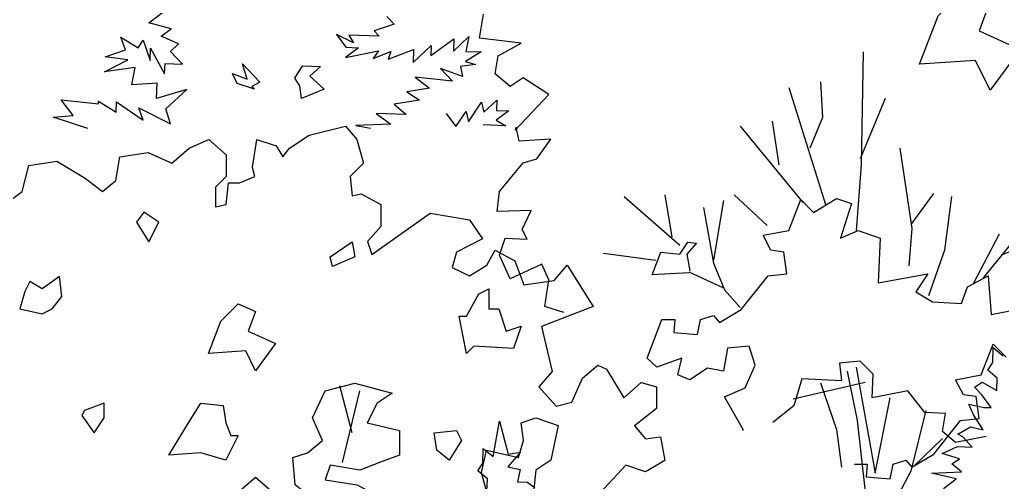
# Model space of a CAD drawing. Header units: inches. Extents: x 11.9 to 85.3, y 21.1 to 37.4.
# Drawn here: x 20.5783 to 21.0475, y 23.6924 to 23.9135 of the extents above; entities that cross this region are included whole.
import ezdxf

# ---------------------------------------------------------------- set-up
doc = ezdxf.new("R2010")
doc.units = ezdxf.units.IN
doc.header["$MEASUREMENT"] = 0
doc.layers.add('CAY', color=94, linetype='Continuous')
doc.layers.add('CAY-3', color=61, linetype='Continuous')

# ---------------------------------------------------------------- blocks, each defined once
blk = doc.blocks.new('A$C76451831')
at = {"layer": 'CAY'}
for p, q in [((2471.8, 2031.9), (2478.5, 2069.3)), ((2478.5, 2069.3), (2487.7, 2034.1)), ((2460.6, 2024.6), (2461.2, 2040.4)), ((2461.2, 2040.4), (2471.8, 2031.9)), ((2500.9, 2036.3), (2487.3, 2020.9)), ((2487.7, 2034.1), (2500.9, 2036.3)), ((2455.4, 2016.6), (2460.6, 2024.6)), ((2487.3, 2020.9), (2500.3, 2017.8)), ((2500.3, 2017.8), (2497.6, 2004.7)), ((2465.5, 2008.1), (2455.4, 2016.6)), ((2465, 1995), (2465.5, 2008.1)), ((2497.6, 2004.7), (2508, 2004.3)), ((2508, 2004.3), (2515.9, 1998.6)), ((4512, 1407.8), (4528.3, 1420.4)), ((4765.1, 1414.8), (4773, 1406.4)), ((4535.8, 1401.5), (4512, 1407.8)), ((4525.1, 1393.7), (4535.8, 1401.5)), ((4773, 1406.4), (4751.5, 1399.4)), ((4487, 1379.2), (4482, 1392.5)), ((4482, 1392.5), (4500.7, 1381.4)), ((4543.4, 1385.4), (4525.1, 1393.7)), ((4711.4, 1395.4), (4721.4, 1381.9)), ((4729.7, 1386.6), (4711.4, 1395.4)), ((4724.6, 1394.9), (4729.7, 1386.6)), ((4756.7, 1393.8), (4724.6, 1394.9)), ((4751.5, 1399.4), (4756.7, 1393.8)), ((4811.7, 1373.3), (4836.3, 1391)), ((4835.9, 1377.9), (4852.3, 1393.2)), ((4836.3, 1391), (4835.9, 1377.9)), ((4852.3, 1393.2), (4849, 1377.4)), ((4500.7, 1381.4), (4505.9, 1389.4)), ((4505.9, 1389.4), (4513.4, 1367.9)), ((4513.4, 1367.9), (4513.8, 1381)), ((4513.8, 1381), (4528.7, 1353.7)), ((4535, 1377.5), (4543.4, 1385.4)), ((4735, 1381.4), (4721, 1371)), ((4721.4, 1381.9), (4735, 1381.4)), ((4792.9, 1365.8), (4812.1, 1383.7)), ((4812.1, 1383.7), (4811.7, 1373.3)), ((4465.5, 1371.8), (4487, 1379.2)), ((4489.4, 1368.7), (4465.5, 1371.8)), ((4547.7, 1363.9), (4535, 1377.5)), ((4721, 1371), (4756.1, 1378)), ((4756.1, 1378), (4750.4, 1370)), ((4750.4, 1370), (4769.3, 1377.5)), ((4766.3, 1369.4), (4793.3, 1379.4)), ((4769.3, 1377.5), (4766.3, 1369.4)), ((4793.3, 1379.4), (4792.9, 1365.8)), ((4865.3, 1376.9), (4848.6, 1366.6)), ((4849, 1377.4), (4865.3, 1376.9)), ((4464.9, 1355.9), (4489.4, 1368.7)), ((4497.2, 1360.3), (4464.9, 1355.9)), ((4493.9, 1341.8), (4497.2, 1360.3)), ((4528.7, 1353.7), (4529.1, 1364.6)), ((4529.1, 1364.6), (4547.7, 1363.9)), ((4822.1, 1359.3), (4834.8, 1345.7)), ((4845.4, 1350.8), (4822.1, 1359.3)), ((4859.4, 1363.5), (4843.5, 1361.3)), ((4843.5, 1361.3), (4845.4, 1350.8)), ((4848.6, 1366.6), (4859.4, 1363.5)), ((4834.8, 1345.7), (4795, 1349.9)), ((4795, 1349.9), (4810.5, 1338.4)), ((4520.7, 1343.6), (4493.9, 1341.8)), ((4520.1, 1327.3), (4520.7, 1343.6)), ((4810.5, 1338.4), (4786.3, 1334.3)), ((4552.2, 1337), (4520.1, 1327.3)), ((4530.1, 1316.5), (4552.2, 1337)), ((4786.3, 1334.3), (4799.6, 1325.7)), ((4431.5, 1309.1), (4418.5, 1325.8)), ((4418.5, 1325.8), (4458.3, 1321.7)), ((4458.3, 1321.7), (4458.4, 1324.4)), ((4458.4, 1324.4), (4477, 1312.9)), ((4477, 1312.9), (4477.4, 1323.8)), ((4477.4, 1323.8), (4505.7, 1304.2)), ((4501.2, 1317.5), (4535, 1300.5)), ((4505.7, 1304.2), (4501.2, 1317.5)), ((4799.6, 1325.7), (4772.7, 1321.2)), ((4772.7, 1321.2), (4785.5, 1310.3)), ((4851.8, 1302.5), (4865.7, 1323.4)), ((4865.7, 1323.4), (4868.1, 1312.9)), ((4868.1, 1312.9), (4882.1, 1325.5)), ((4882.1, 1325.5), (4881.7, 1314.6)), ((4410.2, 1307.5), (4431.5, 1309.1)), ((4446.9, 1295.4), (4410.2, 1307.5)), ((4535, 1300.5), (4530.1, 1316.5)), ((4753.8, 1311.4), (4769.3, 1300)), ((4785.5, 1310.3), (4753.8, 1311.4)), ((4828.1, 1311.5), (4838.5, 1297.6)), ((4838.5, 1297.6), (4849.5, 1313.5)), ((4849.5, 1313.5), (4851.8, 1302.5)), ((4894.8, 1314.2), (4881.4, 1304.2)), ((4881.7, 1314.6), (4894.8, 1314.2)), ((4682.3, 1288.4), (4721.2, 1297.8)), ((4721.2, 1297.8), (4733, 1283.7)), ((4769.3, 1300), (4732.1, 1298.6)), ((4732.1, 1298.6), (4747.8, 1295.7)), ((4891.6, 1298.4), (4867.6, 1299.3)), ((4881.4, 1304.2), (4891.6, 1298.4)), ((4661.5, 1274.6), (4682.3, 1288.4)), ((4554.9, 1274.6), (4575.8, 1283.7)), ((4575.8, 1283.7), (4594.3, 1267.5)), ((4622.2, 1253.8), (4626.9, 1283.7)), ((4626.9, 1283.7), (4647.3, 1277)), ((4647.3, 1277), (4654.4, 1265.2)), ((4733, 1283.7), (4740.1, 1258.5)), ((4476.7, 1240), (4481, 1265.2)), ((4481, 1265.2), (4511.3, 1269.9)), ((4511.3, 1269.9), (4536.5, 1258.5)), ((4536.5, 1258.5), (4554.9, 1274.6)), ((4594.3, 1267.5), (4594.3, 1244.3)), ((4654.4, 1265.2), (4661.5, 1274.6)), ((4377.3, 1228.2), (4384.3, 1256.1)), ((4384.3, 1256.1), (4414.2, 1260.8)), ((4414.2, 1260.8), (4444.1, 1242.4)), ((4740.1, 1258.5), (4725.9, 1244.3)), ((4594.3, 1244.3), (4582.9, 1232.9)), ((4608.4, 1237.6), (4624.5, 1244.3)), ((4624.5, 1244.3), (4622.2, 1253.8)), ((4725.9, 1244.3), (4728.3, 1223.9)), ((4444.1, 1242.4), (4462.6, 1228.2)), ((4462.6, 1228.2), (4476.7, 1240)), ((4594.3, 1214.4), (4596.6, 1237.6)), ((4596.6, 1237.6), (4608.4, 1237.6)), ((4358.8, 1214.4), (4377.3, 1228.2)), ((4582.9, 1232.9), (4582.9, 1212.1)), ((4728.3, 1223.9), (4737.7, 1225.8)), ((4737.7, 1225.8), (4758.6, 1214.4)), ((4582.9, 1212.1), (4594.3, 1214.4)), ((4758.6, 1214.4), (4758.6, 1191.2)), ((5192.6, 1187), (5205.3, 1219.7)), ((5205.3, 1219.7), (5219, 1206)), ((5219, 1206), (5243.2, 1220.8)), ((5243.2, 1220.8), (5259.1, 1215.5)), ((5259.1, 1215.5), (5247.5, 1178.6)), ((4749.1, 1161.4), (4811.2, 1205.4)), ((4811.2, 1205.4), (4852.9, 1198.3)), ((4852.9, 1198.3), (4866.7, 1177.9)), ((4758.6, 1191.2), (4744.4, 1175.1)), ((5165.2, 1181.8), (5192.6, 1187)), ((5173.6, 1165.9), (5165.2, 1181.8)), ((5247.5, 1178.6), (5266.4, 1187)), ((5266.4, 1187), (5289.7, 1178.6)), ((4744.4, 1175.1), (4749.1, 1161.4)), ((4866.7, 1177.9), (4839.1, 1163.7)), ((5289.7, 1178.6), (5287.5, 1131.1)), ((4839.1, 1163.7), (4834.4, 1147.6)), ((4871.4, 1149.9), (4880.4, 1166.1)), ((4880.4, 1166.1), (4901.2, 1154.7)), ((5187.3, 1163.8), (5173.6, 1165.9)), ((5190.5, 1140.6), (5187.3, 1163.8)), ((4852.9, 1138.5), (4871.4, 1149.9)), ((4901.2, 1154.7), (4910.7, 1129.1)), ((4942.9, 1133.8), (4956.7, 1149.9)), ((4956.7, 1149.9), (4984.6, 1105.9)), ((4834.4, 1147.6), (4852.9, 1138.5)), ((5170.5, 1138.5), (5190.5, 1140.6)), ((5287.5, 1131.1), (5340.3, 1140.6)), ((5340.3, 1140.6), (5327.6, 1121.6)), ((4910.7, 1129.1), (4942.9, 1133.8)), ((5142, 1102.7), (5170.5, 1138.5)), ((5382.5, 1126.9), (5404.6, 1138.5)), ((5404.6, 1138.5), (5407.8, 1097.4)), ((5327.6, 1121.6), (5345.5, 1111.1)), ((5376.1, 1109), (5382.5, 1126.9)), ((5345.5, 1111.1), (5376.1, 1109)), ((4984.6, 1105.9), (4929.6, 1084.7)), ((5118.8, 1089), (5142, 1102.7)), ((5407.8, 1097.4), (5435.2, 1102.7)), ((5057.6, 1092.1), (5071.3, 1092.1)), ((5071.3, 1092.1), (5070.3, 1078.4)), ((5095.6, 1076.3), (5098.8, 1092.1)), ((5098.8, 1092.1), (5112.5, 1096.3)), ((5112.5, 1096.3), (5118.8, 1089)), ((4929.6, 1084.7), (4941, 1036.7)), ((5070.3, 1078.4), (5095.6, 1076.3)), ((5409.5, 1046.3), (5410, 1062.2)), ((5410, 1062.2), (5420.6, 1053.6)), ((5268.6, 1047.8), (5246.4, 1045.7)), ((5246.4, 1045.7), (5248.5, 1026.7)), ((5282.3, 1034.1), (5268.6, 1047.8)), ((5404.2, 1038.3), (5409.5, 1046.3)), ((4941, 1036.7), (4926.8, 1020.6)), ((4973.2, 1029.6), (4989.3, 1043.4)), ((4989.3, 1043.4), (4998.7, 1039.1)), ((4998.7, 1039.1), (5017.2, 1008.8)), ((5414.3, 1029.8), (5404.2, 1038.3)), ((4961.8, 1004.1), (4973.2, 1029.6)), ((5017.2, 1008.8), (5035.7, 1024.9)), ((5035.7, 1024.9), (5051.8, 1020.6)), ((5273.8, 1025), (5197.2, 1007.3)), ((5206.3, 1028.8), (5197.9, 1000.4)), ((5248.5, 1026.7), (5206.3, 1028.8)), ((5281.2, 1008.8), (5282.3, 1034.1)), ((5390, 1020.2), (5398.3, 1025.4)), ((5398.3, 1025.4), (5413.9, 1016.7)), ((5413.9, 1016.7), (5414.3, 1029.8)), ((4728.3, 971.5), (4715.1, 1021.6)), ((4717.8, 939.8), (4736.3, 1016.3)), ((4926.8, 1020.6), (4945.3, 999.7)), ((5051.8, 1020.6), (5051.8, 997.4)), ((5319.2, 1016.2), (5281.2, 1008.8)), ((5337.1, 993), (5319.2, 1016.2)), ((5397.8, 1011.8), (5390, 1020.2)), ((4945.3, 999.7), (4961.8, 1004.1)), ((5407.8, 998.3), (5397.8, 1011.8)), ((5051.8, 997.4), (5028.6, 978.9)), ((5197.9, 1000.4), (5175.7, 982.4)), ((5359.3, 991.9), (5337.1, 993)), ((5389, 990.8), (5383.9, 1001.9)), ((5383.9, 1001.9), (5400.1, 998.6)), ((5400.1, 998.6), (5407.8, 998.3)), ((5356.1, 972.9), (5359.3, 991.9)), ((5399.3, 974.6), (5389, 990.8)), ((5028.6, 978.9), (5040, 965.1)), ((5369.8, 961.3), (5356.1, 972.9)), ((5372.4, 970.1), (5385.8, 977.8)), ((5385.8, 977.8), (5399.3, 974.6)), ((5040, 965.1), (5056.1, 967.1)), ((5056.1, 967.1), (5060.8, 941.9)), ((5402.5, 967.7), (5369.8, 961.3)), ((5377.7, 967.2), (5372.4, 970.1)), ((5387.7, 956.4), (5377.7, 967.2)), ((5355.8, 949.4), (5371.9, 957)), ((5371.9, 957), (5387.7, 956.4)), ((5060.8, 941.9), (5040, 930.1)), ((5374.2, 943.7), (5355.8, 949.4)), ((5365.8, 938.6), (5374.2, 943.7)), ((5019.2, 937.2), (4991.7, 907.3)), ((5040, 930.1), (5019.2, 937.2)), ((5376.4, 930.1), (5365.8, 938.6)), ((5344.2, 928.5), (5376.4, 930.1)), ((5370.7, 922.5), (5344.2, 928.5)), ((5357.2, 912.1), (5370.7, 922.5))]:
    blk.add_line(p, q, dxfattribs=at)
for points in [[(4953.2, 1099.5), (4933.2, 1105.8), (4937.4, 1134.3), (4930, 1151.2), (4896.3, 1135.4), (4884.7, 1160.7), (4891, 1178.6), (4914.2, 1177.5), (4908.9, 1188.1), (4918.4, 1208.1), (4882.5, 1207.1), (4884.7, 1228.2), (4910, 1258.8), (4924.7, 1263), (4939.5, 1284.1), (4905.7, 1282), (4902.6, 1296.7), (4901.5, 1293.6), (4937.4, 1331.5), (4910, 1349.5), (4896.3, 1340), (4880.4, 1353.7), (4883.6, 1372.7), (4907.9, 1386.4), (4863.6, 1391.6), (4867.8, 1417)], [(5271.7, 1376.9), (5269.6, 1256.6), (5264.3, 1187)], [(5192.6, 1338.9), (5231.6, 1214.5)], [(5226.4, 1345.2), (5228.5, 1307.3), (5214.8, 1274.6)], [(5294.9, 1327.3), (5268.6, 1263)], [(5140.9, 1297.8), (5207.4, 1216.6)], [(5174.7, 1303.1), (5182.1, 1256.6)], [(5310.7, 1274.6), (5323.4, 1189.1), (5320.2, 1149.1)], [(5017.5, 1222.9), (5076.6, 1171.2)], [(5060.8, 1225), (5068.2, 1179.7)], [(5134.6, 1225), (5169.4, 1192.3)], [(5346.6, 1226.1), (5322.3, 1193.4)], [(5365.6, 1222.9), (5358.2, 1165.9), (5341.3, 1117.4)], [(5123, 1218.7), (5112.5, 1155.4)], [(5101.9, 1211.3), (5112.5, 1152.2), (5124.1, 1123.8), (5140.9, 1104.8)], [(5444.7, 1192.3), (5399.3, 1136.4)], [(5416.2, 1182.8), (5388.8, 1130.1)], [(5086.1, 1141.7), (5047.1, 1139.6), (5056.6, 1163.8), (5076.6, 1161.7), (5085, 1174.4), (5094.5, 1173.3), (5084, 1161.7), (5087.2, 1143.8)], [(5451, 1173.3), (5418.3, 1160.7)], [(4995.4, 1162.8), (5051.3, 1155.4)], [(5086.1, 1142.7), (5123, 1125.9)], [(5144.1, 974), (5144.1, 975), (5124.1, 1009.8), (5146.2, 1019.3), (5156.8, 1043.6), (5150.4, 1063.6), (5127.2, 1061.5), (5123, 1037.3), (5106.1, 1040.4), (5087.2, 1027.8), (5074.5, 1033.1), (5078.7, 1051), (5052.3, 1041.5), (5041.8, 1051), (5057.6, 1092.1)], [(5254.8, 1037.3), (5265.4, 984.5), (5273.8, 908.6)], [(5264.3, 1041.5), (5284.4, 928.6), (5300.2, 1008.8)], [(5226.4, 1024.6), (5243.2, 975), (5248.5, 935)], [(5338.2, 995.1), (5322.3, 930.7), (5293.9, 877)], [(5356.1, 965.6), (5325.5, 936)]]:
    blk.add_lwpolyline(points, dxfattribs=at)
for points in [[(5351.5, 1415.3), (5379.2, 1443), (5406.9, 1431.1), (5395, 1399.4), (5438.6, 1379.6), (5406.9, 1336.1), (5391, 1367.8), (5331.7, 1363.8)], [(4624.2, 1337.2), (4605.8, 1343.3), (4600.8, 1353.9), (4616.4, 1347.9), (4611.6, 1364.4), (4629.9, 1344.7), (4621.6, 1340)], [(4672.4, 1341), (4667.2, 1348.9), (4675.4, 1362.2), (4694.4, 1361.5), (4683.1, 1351), (4698.5, 1337.4), (4674.2, 1327.3)], [(4522.5, 1195.9), (4506.6, 1206.4), (4498.7, 1195.9), (4511.9, 1174.8)], [(4720.4, 1169.5), (4728.3, 1174.8), (4731, 1158.9), (4707.2, 1148.4), (4704.6, 1158.9)], [(4419.5, 1116.7), (4416.9, 1137.8), (4398.4, 1124.6), (4385.2, 1132.5), (4380, 1122), (4374.7, 1103.5), (4398.4, 1098.2), (4409, 1103.5)], [(4862.9, 1119.3), (4873.5, 1124.6), (4873.5, 1103.5), (4884.1, 1103.5), (4892, 1079.7), (4907.8, 1085), (4899.9, 1061.2), (4857.7, 1063.9), (4849.7, 1055.9), (4841.8, 1095.6), (4849.7, 1095.6)], [(4588.5, 1090.3), (4606.9, 1108.8), (4625.4, 1100.8), (4617.5, 1079.7), (4646.5, 1066.5), (4625.4, 1037.5), (4614.9, 1058.6), (4575.3, 1055.9)], [(4709.9, 855.3), (4683.5, 873.8), (4688.8, 889.6), (4680.8, 905.5), (4667.6, 916), (4665, 945.1), (4680.8, 950.3), (4696.7, 963.5), (4686.1, 987.3), (4699.3, 1016.3), (4731, 1024.3), (4770.6, 1013.7), (4754.7, 1003.1), (4744.2, 982), (4778.5, 974.1), (4778.5, 947.7), (4757.4, 939.8), (4736.3, 931.9), (4704.6, 937.1), (4699.3, 921.3), (4733.6, 916), (4762.7, 900.2), (4757.4, 881.7), (4720.4, 873.8)], [(4443.3, 995.2), (4440.7, 989.9), (4453.9, 971.5), (4464.4, 987.3), (4464.4, 1003.1)], [(4554.1, 982), (4567.3, 1003.1), (4591.1, 1000.5), (4593.7, 982), (4599, 968.8), (4606.9, 968.8), (4593.7, 942.4), (4567.3, 950.3), (4533, 947.7)], [(4865.6, 929.2), (4870.9, 953), (4905.2, 945.1), (4910.4, 963.5), (4907.8, 982), (4923.6, 987.3), (4947.4, 979.4), (4939.5, 942.4), (4923.6, 931.9), (4921, 908.1), (4907.8, 900.2), (4873.5, 900.2)], [(4818.1, 953), (4815.4, 971.5), (4839.2, 974.1), (4844.5, 963.5), (4831.3, 942.4)], [(4641.2, 876.4), (4646.5, 905.5), (4625.4, 923.9), (4606.9, 908.1), (4622.8, 892.2), (4617.5, 879)]]:
    blk.add_lwpolyline(points, close=True, dxfattribs=at)
at = {"layer": 'CAY-3'}
blk.add_lwpolyline([(138.9, 705.6), (152.6, 705.6), (151.5, 691.9), (176.9, 689.8), (180, 705.6), (193.7, 709.9), (200.1, 702.5), (223.3, 716.2), (251.7, 752), (271.8, 754.2), (268.6, 777.4), (254.9, 779.5), (246.5, 795.3), (273.9, 800.6), (286.5, 833.3), (300.3, 819.5)], dxfattribs=at)

msp = doc.modelspace()

# ---------------------------------------------------------------- block references
at = {"layer": 'CAY', "xscale": 0.0004489089019145984, "yscale": 0.0004489089019145984, "zscale": 0.0004489089019145984}
for p in [(20.91449, 23.38433), (18.61455, 23.27991), (19.69482, 22.79263)]:
    msp.add_blockref('A$C76451831', p, dxfattribs=at)

doc.saveas('drawing.dxf')
